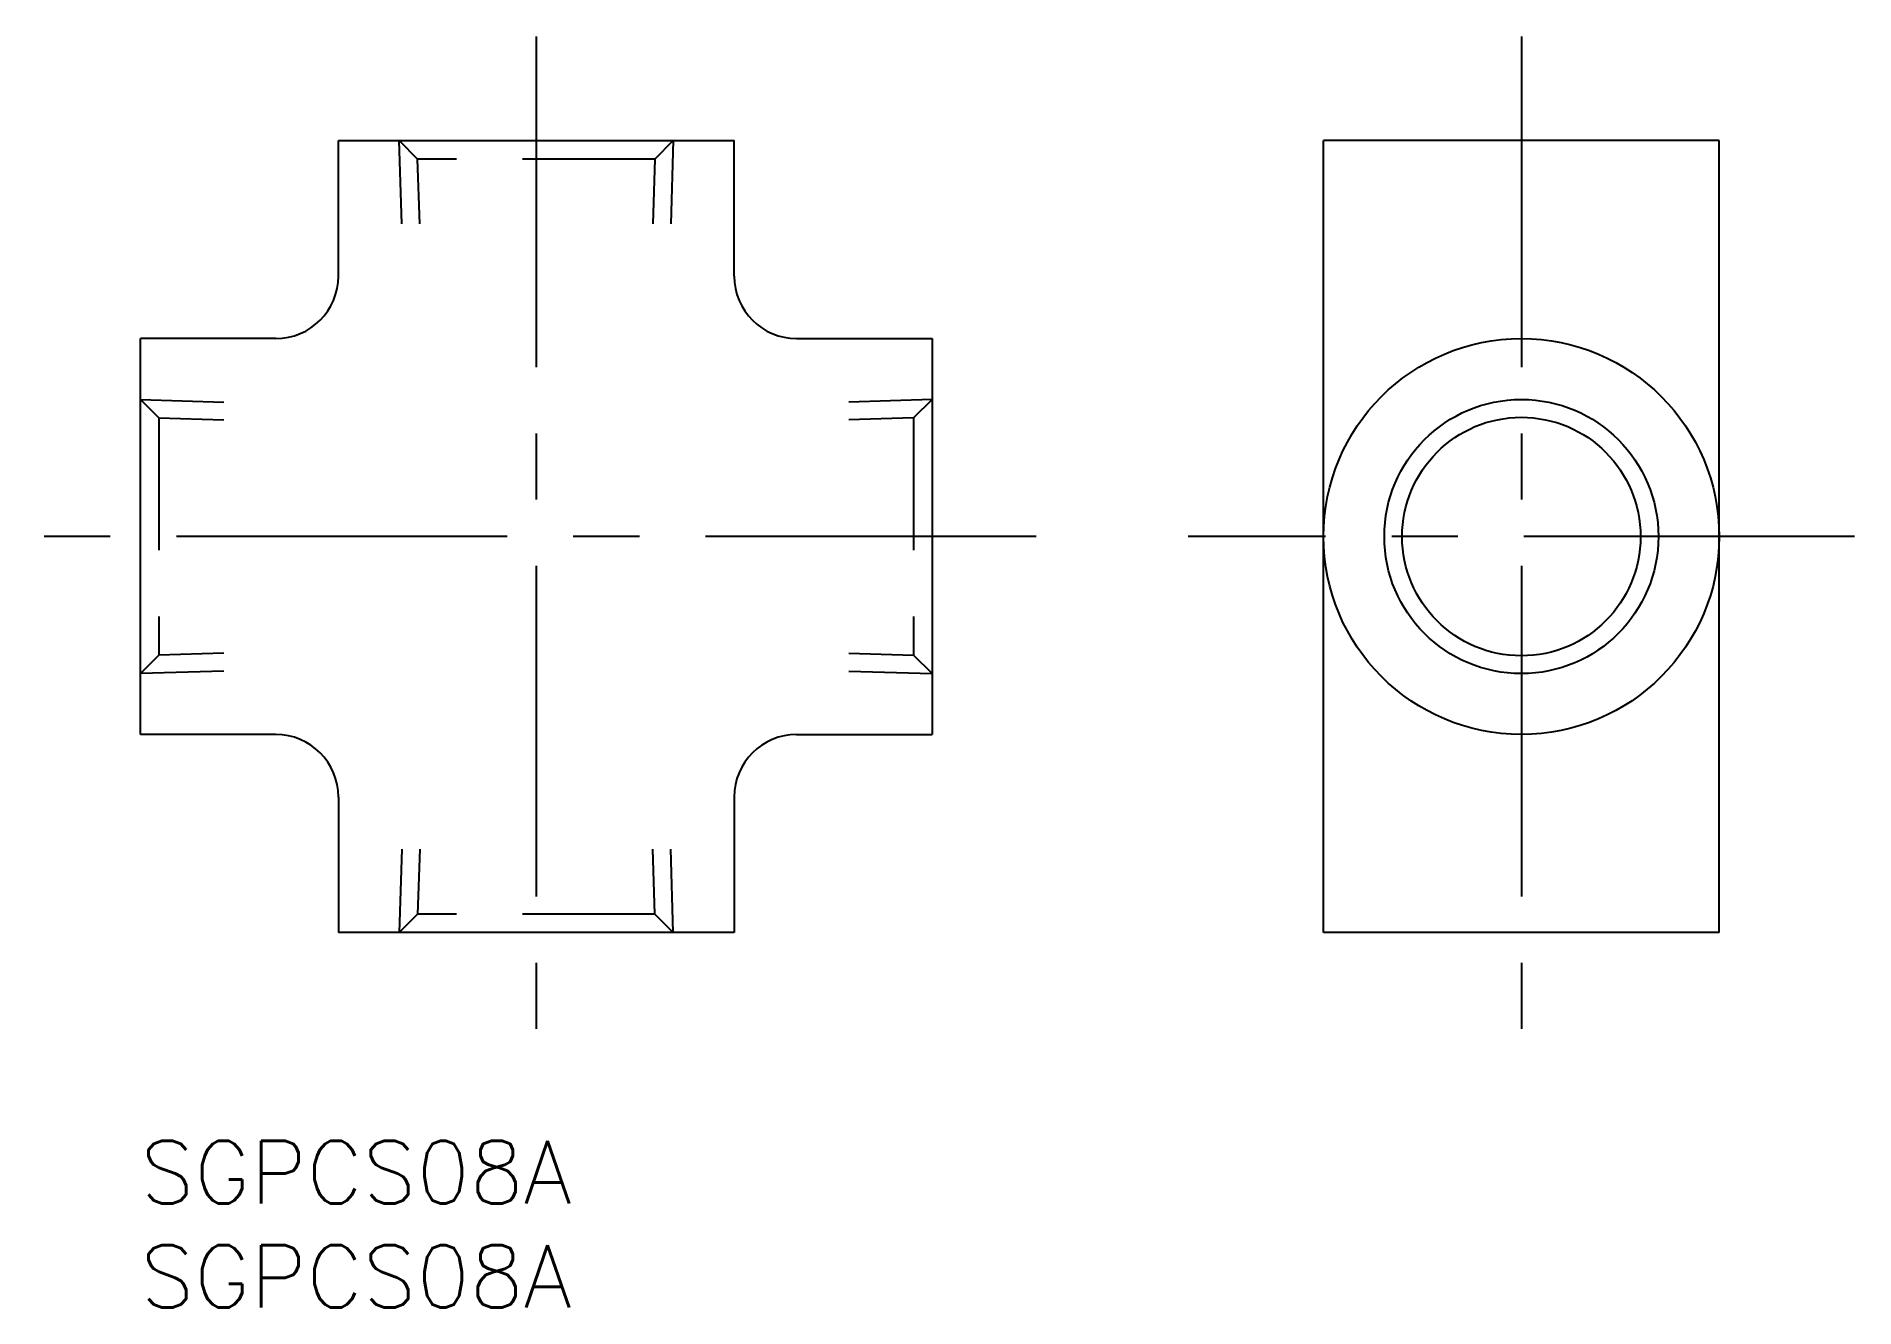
# Model space of a CAD drawing. Extents: x -5 to 82.3, y -8 to 53.
import ezdxf

# ---------------------------------------------------------------- set-up
doc = ezdxf.new("R2010")
doc.units = 0
doc.header["$LTSCALE"] = 0.5
doc.linetypes.add('CENTER', pattern=[50.8, 31.75, -6.35, 6.35, -6.35])
doc.linetypes.add('DASHED', pattern=[19.05, 12.7, -6.35])
doc.layers.get('0').update_dxf_attribs({"linetype": 'CONTINUOUS'})
for name, color, linetype in [('MSM_CENTER', 1, 'CENTER'), ('MSM_CONTINUOUS', 7, 'CONTINUOUS'), ('MSM_DASHED', 4, 'DASHED'), ('MSM_NARROW', 5, 'CONTINUOUS'), ('MSM_PART_NUMBER', 7, 'CONTINUOUS')]:
    doc.layers.add(name, color=color, linetype=linetype)
doc.styles.get("Standard").update_dxf_attribs({"font": 'txt.shx', "height": 3, "bigfont": 'bigfont.shx'})

# ---------------------------------------------------------------- blocks, each defined once
blk = doc.blocks.new('*U8')
at = {"layer": 'MSM_PART_NUMBER'}
blk.add_text('SGPCS08A', height=3, dxfattribs=at).set_placement((0, -3))
blk = doc.blocks.new('*U9')
at = {"layer": 'MSM_PART_NUMBER'}
blk.add_text('SGPCS08A', height=3, dxfattribs=at).set_placement((0, -8))

msp = doc.modelspace()

# ---------------------------------------------------------------- linework, layer by layer
msp.add_line((9.5, 41.5), (9.5, 48))
at = {"layer": 'MSM_CENTER'}
for p, q in [((19, 53), (19, 5)), ((19, 53), (19, 5)), ((66.292, 53), (66.292, 5)), ((43, 29), (-5, 29)), ((43, 29), (-5, 29)), ((82.292, 29), (50.292, 29))]:
    msp.add_line(p, q, dxfattribs=at)
at = {"layer": 'MSM_CONTINUOUS'}
for p, q in [((9.5, 48), (28.5, 48)), ((28.5, 41.5), (28.5, 48)), ((75.792, 48), (56.792, 48)), ((56.792, 10), (56.792, 48)), ((75.792, 10), (75.792, 48)), ((6.5, 38.5), (0, 38.5)), ((0, 19.5), (0, 38.5)), ((31.5, 38.5), (38, 38.5)), ((38, 38.5), (38, 19.5)), ((6.5, 19.5), (0, 19.5)), ((31.5, 19.5), (38, 19.5)), ((9.5, 16.5), (9.5, 10)), ((28.5, 16.5), (28.5, 10)), ((28.5, 10), (9.5, 10)), ((75.792, 10), (56.792, 10))]:
    msp.add_line(p, q, dxfattribs=at)
for radius in [9.5, 5.722]:
    msp.add_circle((66.292, 29), radius, dxfattribs=at)
for centre, start, end in [((6.5, 41.5), 270.00002, 359.99998), ((31.5, 41.5), 180.00002, 269.99998), ((6.5, 16.5), 359.99998, 89.99996), ((31.5, 16.5), 90.00002, 180)]:
    msp.add_arc(centre, 3, start, end, dxfattribs=at)
at = {"layer": 'MSM_DASHED'}
for p, q in [((12.546, 44), (12.421, 48)), ((12.421, 48), (13.305, 47.116)), ((25.578, 48), (24.695, 47.116)), ((25.578, 48), (25.453, 44)), ((24.695, 47.116), (13.305, 47.116)), ((13.403, 44), (13.305, 47.116)), ((24.695, 47.116), (24.598, 44)), ((0, 35.578), (4, 35.453)), ((0, 35.578), (0.884, 34.695)), ((38, 35.578), (34, 35.453)), ((38, 35.578), (37.116, 34.695)), ((0.884, 34.695), (4, 34.597)), ((0.884, 34.695), (0.884, 23.305)), ((37.116, 34.695), (34, 34.597)), ((37.116, 34.695), (37.116, 23.305)), ((0, 22.421), (0.884, 23.305)), ((4, 23.402), (0.884, 23.305)), ((34, 23.402), (37.116, 23.305)), ((38, 22.421), (37.116, 23.305)), ((4, 22.546), (0, 22.421)), ((34, 22.546), (38, 22.421)), ((12.546, 14), (12.421, 10)), ((13.403, 14), (13.305, 10.884)), ((24.695, 10.884), (24.598, 14)), ((25.578, 10), (25.453, 14)), ((12.421, 10), (13.305, 10.884)), ((24.695, 10.884), (13.305, 10.884)), ((25.578, 10), (24.695, 10.884))]:
    msp.add_line(p, q, dxfattribs=at)
at = {"layer": 'MSM_NARROW'}
msp.add_circle((66.292, 29), 6.578, dxfattribs=at)

# ---------------------------------------------------------------- block references
at = {"layer": 'MSM_CONTINUOUS'}
for name in ['*U8', '*U9']:
    msp.add_blockref(name, (0, 0), dxfattribs=at)

doc.saveas('drawing.dxf')
